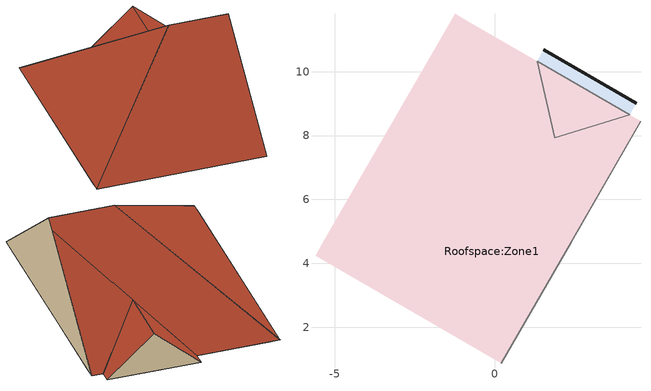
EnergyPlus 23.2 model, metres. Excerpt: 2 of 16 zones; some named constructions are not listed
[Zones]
FrontRoofGable:Zone1
 floor outside (IECC-1998 External floor Medium weight): 3.18,9.66 4.4,8.96 4.23,8.65 3.63,8.99 z5; 2.63,9.98 2.78,9.97 4.43,9.01 4.4,8.96 z5; 1.99,10.03 2.4,10.19 2.78,9.97 z5; 1.33,10.32 1.54,10.69 2.4,10.19 1.9,9.99 z5
 floor to UpstairsOpaqueBay:Zone1 (100mm concrete slab): 1.9,9.99 1.99,10.03 2.63,9.98 3.18,9.66 3.54,9.14 3.55,9.04 z5
 wall outside (Lightweight curtain wall (insulated to 1995 regs)): 4.43,9.01,5 1.54,10.69,5 2.99,9.85,6.5
 wall to Roofspace:Zone1 (IECC-1998 Semi-exposed wall Medium weight): 1.33,10.32,5 4.23,8.65,5 1.88,7.94,6.5
 roof outside (IECC-1998 Pitched roof Medium weight): 1.54,10.69,5 1.33,10.32,5 1.88,7.94,6.5 2.99,9.85,6.5; 4.23,8.65,5 4.43,9.01,5 2.99,9.85,6.5 1.88,7.94,6.5
Roofspace:Zone1
 floor outside (IECC-1998 External floor Medium weight): -1.08,11.23 -0.87,11.59 1.9,9.99 1.4,9.8 z5; -5.39,4.61 -1.24,11.81 -0.87,11.59 -5.03,4.39 z5; -5.6,4.24 -5.39,4.61 0.43,1.25 0.22,0.88 z5; 3.63,8.51 3.55,9.04 4.58,8.45 4.37,8.08 z5
 floor to FirstFloor:SmallFrontBedroom (IECC-1998 Semi-exposed ceiling Medium weight_Reversed): -2.15,9.38 -1.08,11.23 0.9,10.08 -0.17,8.24 z5
 floor to GroundFloor:Hall (IECC-1998 Semi-exposed ceiling Medium weight_Reversed): -2.36,5.86 -1.7,7 -1.09,6.64 -1.75,5.5 z5; -3.07,7.78 -2.15,9.38 -0.17,8.24 -1.09,6.64 z5
 floor to FirstFloor:Toilet (IECC-1998 Semi-exposed ceiling Medium weight_Reversed): -3.73,6.64 -3.07,7.78 -1.7,7 -2.36,5.86 z5
 floor to FirstFloor:Bathroom (IECC-1998 Semi-exposed ceiling Medium weight_Reversed): -5.03,4.39 -3.73,6.64 -1.75,5.5 -3.05,3.25 z5
 floor to FirstFloor:FrontBedroom (IECC-1998 Semi-exposed ceiling Medium weight_Reversed): -0.59,7.5 0.9,10.08 4.37,8.08 2.88,5.49 z5
 floor to FirstFloor:BackBedroom (IECC-1998 Semi-exposed ceiling Medium weight_Reversed): -3.05,3.25 -0.59,7.5 2.88,5.49 0.43,1.25 z5
 floor to UpstairsOpaqueBay:Zone1 (IECC-1998 Semi-exposed ceiling Medium weight_Reversed): 1.4,9.8 1.9,9.99 3.55,9.04 3.63,8.51 z5
 wall adiabatic (Lightweight 2 x 25mm gypsum plasterboard with 100mm cavity): 0.22,0.88,5 4.58,8.45,5 2.4,4.66,8.67
 roof outside (Uninsulated Pitched roof Lightweight): 4.58,8.45,5 4.23,8.65,5 1.88,7.94,6.5 2.57,4.96,8.38; 1.33,10.32,5 -1.24,11.81,5 0.36,5.84,8.67 2.4,4.66,8.67 2.57,4.96,8.38; -1.24,11.81,5 -5.6,4.24,5 0.36,5.84,8.67; -5.6,4.24,5 0.22,0.88,5 2.4,4.66,8.67 0.36,5.84,8.67
[Material:NoMass] Roughness=Rough; Thermal Resistance {m2-K/W}=.18; Thermal Absorptance=0.9; Solar Absorptance=0.7; Visible Absorptance=0.7
3_RVAL_4; 22_RVAL_4
[Construction]
IECC-1998 Semi-exposed ceiling Medium weight: Plywood (Heavyweight)_.01, MW Glass Wool (rolls)_.1319, Cast Concrete (Lightweight)_.1, 3_RVAL_4, Plasterboard_.013
100mm concrete slab_Rev; 100mm concrete slab_Reversed: Cast Concrete (Dense)_.1
IECC-1998 Semi-exposed ceiling Medium weight_Reversed_Rev: Plywood (Heavyweight)_.01, MW Glass Wool (rolls)_.1319, Cast Concrete (Lightweight)_.1, 22_RVAL_4, Plasterboard_.013
[Material] Roughness=Rough; Thermal Absorptance=0.9
Name | Thickness {m} | Conductivity {W/m-K} | Density {kg/m3} | Specific Heat {J/kg-K} | Solar Absorptance | Visible Absorptance
Plywood (Heavyweight)_.01 | .01 | 0.15 | 700 | 1420 | 0.78 | 0.78
MW Glass Wool (rolls)_.1319 | .1319 | 0.04 | 12 | 840 | 0.6 | 0.6
Cast Concrete (Lightweight)_.1 | .1 | 0.38 | 1200 | 1000 | 0.6 | 0.6
Plasterboard_.013 | .013 | 0.25 | 2800 | 896 | 0.5 | 0.5
Cast Concrete (Dense)_.1 | .1 | 1.4 | 2100 | 840 | 0.6 | 0.6
[ZoneHVAC:IdealLoadsAirSystem] Maximum Heating Supply Air Temperature {C}=99; Minimum Cooling Supply Air Temperature {C}=-99; Maximum Heating Supply Air Humidity Ratio {kgWater/kgDryAir}=0.001; Minimum Cooling Supply Air Humidity Ratio {kgWater/kgDryAir}=0.01; Cooling Limit=LimitFlowRateAndCapacity; Maximum Cooling Air Flow Rate {m3/s}=Autosize; Maximum Total Cooling Capacity {W}=Autosize; Dehumidification Control Type=None; Humidification Control Type=None; Outdoor Air Economizer Type=NoEconomizer
Name | Heating Limit | Maximum Heating Air Flow Rate {m3/s} | Maximum Sensible Heating Capacity {W} | Heating Availability Schedule | Cooling Availability Schedule
KitchenAddXon:Zone1 Ideal Loads Air | LimitCapacity | Autosize | Autosize | KitchenAddXon:Zone1 Heating Availability Sch | KitchenAddXon:Zone1 Cooling Availability Sch
FrontRoofGable:Zone1 Ideal Loads Air | LimitCapacity | Autosize | Autosize | FrontRoofGable:Zone1 Heating Availability Sch | FrontRoofGable:Zone1 Cooling Availability Sch
FirstFloor:SmallFrontBedroom Ideal Loads Air | LimitCapacity | Autosize | Autosize | FirstFloor:SmallFrontBedroom Heating Availability Sch | FirstFloor:SmallFrontBedroom Cooling Availability Sch
FirstFloor:Toilet Ideal Loads Air | LimitCapacity | Autosize | Autosize | FirstFloor:Toilet Heating Availability Sch | FirstFloor:Toilet Cooling Availability Sch
FirstFloor:Bathroom Ideal Loads Air | LimitCapacity | Autosize | Autosize | FirstFloor:Bathroom Heating Availability Sch | FirstFloor:Bathroom Cooling Availability Sch
FirstFloor:FrontBedroom Ideal Loads Air | LimitCapacity | Autosize | Autosize | FirstFloor:FrontBedroom Heating Availability Sch | FirstFloor:FrontBedroom Cooling Availability Sch
FirstFloor:BackBedroom Ideal Loads Air | LimitCapacity | Autosize | Autosize | FirstFloor:BackBedroom Heating Availability Sch | FirstFloor:BackBedroom Cooling Availability Sch
GroundFloor:Hall Ideal Loads Air |  | 0 |  | GroundFloor:Hall Heating Availability Sch | GroundFloor:Hall Cooling Availability Sch
GroundFloor:KitchenXDiner Ideal Loads Air | LimitCapacity | Autosize | Autosize | GroundFloor:KitchenXDiner Heating Availability Sch | GroundFloor:KitchenXDiner Cooling Availability Sch
GroundFloor:LivingRoom Ideal Loads Air | LimitCapacity | Autosize | Autosize | GroundFloor:LivingRoom Heating Availability Sch | GroundFloor:LivingRoom Cooling Availability Sch
DownstairsOpaqueBay:WindowBlock Ideal Loads Air | LimitCapacity | Autosize | Autosize | DownstairsOpaqueBay:WindowBlock Heating Availability Sch | DownstairsOpaqueBay:WindowBlock Cooling Availability Sch
WashingRoom:Zone1 Ideal Loads Air | LimitCapacity | Autosize | Autosize | WashingRoom:Zone1 Heating Availability Sch | WashingRoom:Zone1 Cooling Availability Sch
UpstairsOpaqueBay:Zone1 Ideal Loads Air | LimitCapacity | Autosize | Autosize | UpstairsOpaqueBay:Zone1 Heating Availability Sch | UpstairsOpaqueBay:Zone1 Cooling Availability Sch
[Schedule:Compact]
KitchenAddXon:Zone1 Heating Availability Sch; FrontRoofGable:Zone1 Heating Availability Sch: Through: 31 Dec, For: Weekdays SummerDesignDay, Until: 05:00, 1, Until: 10:00, 1, Until: 15:00, 1, Until: 24:00, 1, For: WinterDesignDay, Until: 24:00, 1, For: Weekends, Until: 07:00, 1, Until: 21:00, 1, Until: 24:00, 1, For: Holidays, Until: 07:00, 1, Until: 21:00, 1, Until: 24:00, 1, For: AllOtherDays, Until: 24:00, 0
KitchenAddXon:Zone1 Cooling Availability Sch; FrontRoofGable:Zone1 Cooling Availability Sch: Through: 31 Dec, For: Weekdays SummerDesignDay, Until: 05:00, 0, Until: 10:00, 1, Until: 15:00, 0, Until: 24:00, 1, For: Weekends, Until: 07:00, 0, Until: 21:00, 1, Until: 24:00, 0, For: Holidays, Until: 07:00, 0, Until: 21:00, 1, Until: 24:00, 0, For: WinterDesignDay AllOtherDays, Until: 24:00, 0
FirstFloor:SmallFrontBedroom Heating Availability Sch: Through: 31 Dec, For: Weekdays SummerDesignDay WinterDesignDay, Until: 05:00, 1, Until: 09:00, 1, Until: 17:00, 1, Until: 24:00, 1, For: Weekends, Until: 05:00, 1, Until: 24:00, 1, For: Holidays, Until: 05:00, 1, Until: 09:00, 1, Until: 17:00, 1, Until: 24:00, 1, For: AllOtherDays, Until: 24:00, 0
FirstFloor:SmallFrontBedroom Cooling Availability Sch: Through: 31 Dec, For: Weekdays SummerDesignDay, Until: 05:00, 0, Until: 09:00, 1, Until: 17:00, 0, Until: 24:00, 1, For: Weekends, Until: 05:00, 0, Until: 24:00, 1, For: Holidays, Until: 05:00, 0, Until: 09:00, 1, Until: 17:00, 0, Until: 24:00, 1, For: WinterDesignDay AllOtherDays, Until: 24:00, 0
FirstFloor:Toilet Heating Setpoint Schedule: Through: 31 Dec, For: Weekdays SummerDesignDay, Until: 04:00, 12, Until: 10:00, 18, Until: 16:00, 12, Until: 22:00, 18, Until: 24:00, 12, For: WinterDesignDay, Until: 24:00, 18, For: Weekends, Until: 04:00, 12, Until: 10:00, 18, Until: 16:00, 12, Until: 22:00, 18, Until: 24:00, 12, For: Holidays, Until: 04:00, 12, Until: 10:00, 18, Until: 16:00, 12, Until: 22:00, 18, Until: 24:00, 12, For: AllOtherDays, Until: 24:00, -50
FirstFloor:Toilet Heating Availability Sch: Through: 31 Dec, For: Weekdays SummerDesignDay, Until: 04:00, 1, Until: 10:00, 1, Until: 16:00, 1, Until: 22:00, 1, Until: 24:00, 1, For: WinterDesignDay, Until: 24:00, 1, For: Weekends, Until: 04:00, 1, Until: 10:00, 1, Until: 16:00, 1, Until: 22:00, 1, Until: 24:00, 1, For: Holidays, Until: 04:00, 1, Until: 10:00, 1, Until: 16:00, 1, Until: 22:00, 1, Until: 24:00, 1, For: AllOtherDays, Until: 24:00, 0
FirstFloor:Toilet Cooling SP Sch: Through: 31 Dec, For: Weekdays SummerDesignDay, Until: 04:00, 100, Until: 10:00, 25, Until: 16:00, 100, Until: 22:00, 25, Until: 24:00, 100, For: Weekends, Until: 04:00, 100, Until: 10:00, 25, Until: 16:00, 100, Until: 22:00, 25, Until: 24:00, 100, For: Holidays, Until: 04:00, 100, Until: 10:00, 25, Until: 16:00, 100, Until: 22:00, 25, Until: 24:00, 100, For: WinterDesignDay AllOtherDays, Until: 24:00, 100
FirstFloor:Toilet Cooling Availability Sch: Through: 31 Dec, For: Weekdays SummerDesignDay, Until: 04:00, 0, Until: 10:00, 1, Until: 16:00, 0, Until: 22:00, 1, Until: 24:00, 0, For: Weekends, Until: 04:00, 0, Until: 10:00, 1, Until: 16:00, 0, Until: 22:00, 1, Until: 24:00, 0, For: Holidays, Until: 04:00, 0, Until: 10:00, 1, Until: 16:00, 0, Until: 22:00, 1, Until: 24:00, 0, For: WinterDesignDay AllOtherDays, Until: 24:00, 0
FirstFloor:Bathroom Heating Setpoint Schedule; GroundFloor:KitchenXDiner Heating Setpoint Schedule: Through: 31 Dec, For: Weekdays SummerDesignDay, Until: 05:00, 12, Until: 10:00, 18, Until: 17:00, 12, Until: 23:00, 18, Until: 24:00, 12, For: WinterDesignDay, Until: 24:00, 18, For: Weekends, Until: 05:00, 12, Until: 10:00, 18, Until: 17:00, 12, Until: 23:00, 18, Until: 24:00, 12, For: Holidays, Until: 05:00, 12, Until: 10:00, 18, Until: 17:00, 12, Until: 23:00, 18, Until: 24:00, 12, For: AllOtherDays, Until: 24:00, -50
FirstFloor:Bathroom Heating Availability Sch; GroundFloor:KitchenXDiner Heating Availability Sch: Through: 31 Dec, For: Weekdays SummerDesignDay, Until: 05:00, 1, Until: 10:00, 1, Until: 17:00, 1, Until: 23:00, 1, Until: 24:00, 1, For: WinterDesignDay, Until: 24:00, 1, For: Weekends, Until: 05:00, 1, Until: 10:00, 1, Until: 17:00, 1, Until: 23:00, 1, Until: 24:00, 1, For: Holidays, Until: 05:00, 1, Until: 10:00, 1, Until: 17:00, 1, Until: 23:00, 1, Until: 24:00, 1, For: AllOtherDays, Until: 24:00, 0
FirstFloor:Bathroom Cooling SP Sch: Through: 31 Dec, For: Weekdays SummerDesignDay, Until: 05:00, 100, Until: 10:00, 25, Until: 17:00, 100, Until: 23:00, 25, Until: 24:00, 100, For: Weekends, Until: 05:00, 100, Until: 10:00, 25, Until: 17:00, 100, Until: 23:00, 25, Until: 24:00, 100, For: Holidays, Until: 05:00, 100, Until: 10:00, 25, Until: 17:00, 100, Until: 23:00, 25, Until: 24:00, 100, For: WinterDesignDay AllOtherDays, Until: 24:00, 100
FirstFloor:Bathroom Cooling Availability Sch: Through: 31 Dec, For: Weekdays SummerDesignDay, Until: 05:00, 0, Until: 10:00, 1, Until: 17:00, 0, Until: 23:00, 1, Until: 24:00, 0, For: Weekends, Until: 05:00, 0, Until: 10:00, 1, Until: 17:00, 0, Until: 23:00, 1, Until: 24:00, 0, For: Holidays, Until: 05:00, 0, Until: 10:00, 1, Until: 17:00, 0, Until: 23:00, 1, Until: 24:00, 0, For: WinterDesignDay AllOtherDays, Until: 24:00, 0
FirstFloor:FrontBedroom Heating Setpoint Schedule; FirstFloor:BackBedroom Heating Setpoint Schedule; UpstairsOpaqueBay:Zone1 Heating Setpoint Schedule: Through: 31 Dec, For: Weekdays SummerDesignDay, Until: 09:00, 18, Until: 20:00, 12, Until: 24:00, 18, For: WinterDesignDay, Until: 24:00, 18, For: Weekends, Until: 09:00, 18, Until: 20:00, 12, Until: 24:00, 18, For: Holidays, Until: 09:00, 18, Until: 20:00, 12, Until: 24:00, 18, For: AllOtherDays, Until: 24:00, -50
FirstFloor:FrontBedroom Heating Availability Sch; FirstFloor:BackBedroom Heating Availability Sch; UpstairsOpaqueBay:Zone1 Heating Availability Sch: Through: 31 Dec, For: Weekdays SummerDesignDay, Until: 09:00, 1, Until: 20:00, 1, Until: 24:00, 1, For: WinterDesignDay, Until: 24:00, 1, For: Weekends, Until: 09:00, 1, Until: 20:00, 1, Until: 24:00, 1, For: Holidays, Until: 09:00, 1, Until: 20:00, 1, Until: 24:00, 1, For: AllOtherDays, Until: 24:00, 0
FirstFloor:FrontBedroom Cooling SP Sch; FirstFloor:BackBedroom Cooling SP Sch; UpstairsOpaqueBay:Zone1 Cooling SP Sch: Through: 31 Dec, For: Weekdays SummerDesignDay, Until: 09:00, 25, Until: 20:00, 100, Until: 24:00, 25, For: Weekends, Until: 09:00, 25, Until: 20:00, 100, Until: 24:00, 25, For: Holidays, Until: 09:00, 25, Until: 20:00, 100, Until: 24:00, 25, For: WinterDesignDay AllOtherDays, Until: 24:00, 100
FirstFloor:FrontBedroom Cooling Availability Sch; FirstFloor:BackBedroom Cooling Availability Sch; UpstairsOpaqueBay:Zone1 Cooling Availability Sch: Through: 31 Dec, For: Weekdays SummerDesignDay, Until: 09:00, 1, Until: 20:00, 0, Until: 24:00, 1, For: Weekends, Until: 09:00, 1, Until: 20:00, 0, Until: 24:00, 1, For: Holidays, Until: 09:00, 1, Until: 20:00, 0, Until: 24:00, 1, For: WinterDesignDay AllOtherDays, Until: 24:00, 0
GroundFloor:Hall Heating Setpoint Schedule: Through: 12/31, For: AllDays, Until: 24:00, -50
GroundFloor:Hall Heating Availability Sch: Through: 12/31, For: AllDays, Until: 24:00, 0
GroundFloor:Hall Cooling SP Sch: Through: 31 Dec, For: Weekdays SummerDesignDay, Until: 06:00, 100, Until: 23:00, 25, Until: 24:00, 100, For: Weekends, Until: 08:00, 100, Until: 24:00, 25, For: Holidays, Until: 24:00, 100, For: WinterDesignDay AllOtherDays, Until: 24:00, 100
GroundFloor:Hall Cooling Availability Sch: Through: 31 Dec, For: Weekdays SummerDesignDay, Until: 06:00, 0, Until: 23:00, 1, Until: 24:00, 0, For: Weekends, Until: 08:00, 0, Until: 24:00, 1, For: Holidays, Until: 24:00, 0, For: WinterDesignDay AllOtherDays, Until: 24:00, 0
GroundFloor:KitchenXDiner Cooling SP Sch: Through: 31 Dec, For: Weekdays SummerDesignDay, Until: 05:00, 100, Until: 10:00, 25, Until: 17:00, 100, Until: 24:00, 25, For: Weekends, Until: 05:00, 100, Until: 10:00, 25, Until: 17:00, 100, Until: 24:00, 25, For: Holidays, Until: 05:00, 100, Until: 10:00, 25, Until: 17:00, 100, Until: 24:00, 25, For: WinterDesignDay AllOtherDays, Until: 24:00, 100
GroundFloor:KitchenXDiner Cooling Availability Sch: Through: 31 Dec, For: Weekdays SummerDesignDay, Until: 05:00, 0, Until: 10:00, 1, Until: 17:00, 0, Until: 24:00, 1, For: Weekends, Until: 05:00, 0, Until: 10:00, 1, Until: 17:00, 0, Until: 24:00, 1, For: Holidays, Until: 05:00, 0, Until: 10:00, 1, Until: 17:00, 0, Until: 24:00, 1, For: WinterDesignDay AllOtherDays, Until: 24:00, 0
GroundFloor:LivingRoom Heating Setpoint Schedule; DownstairsOpaqueBay:WindowBlock Heating Setpoint Schedule: Through: 31 Dec, For: Weekdays SummerDesignDay, Until: 14:00, 12, Until: 23:00, 21, Until: 24:00, 12, For: WinterDesignDay, Until: 24:00, 21, For: Weekends, Until: 14:00, 12, Until: 23:00, 21, Until: 24:00, 12, For: Holidays, Until: 14:00, 12, Until: 23:00, 21, Until: 24:00, 12, For: AllOtherDays, Until: 24:00, -50
GroundFloor:LivingRoom Heating Availability Sch; DownstairsOpaqueBay:WindowBlock Heating Availability Sch: Through: 31 Dec, For: Weekdays SummerDesignDay, Until: 14:00, 1, Until: 23:00, 1, Until: 24:00, 1, For: WinterDesignDay, Until: 24:00, 1, For: Weekends, Until: 14:00, 1, Until: 23:00, 1, Until: 24:00, 1, For: Holidays, Until: 14:00, 1, Until: 23:00, 1, Until: 24:00, 1, For: AllOtherDays, Until: 24:00, 0
GroundFloor:LivingRoom Cooling SP Sch; DownstairsOpaqueBay:WindowBlock Cooling SP Sch: Through: 31 Dec, For: Weekdays SummerDesignDay, Until: 14:00, 100, Until: 23:00, 25, Until: 24:00, 100, For: Weekends, Until: 14:00, 100, Until: 23:00, 25, Until: 24:00, 100, For: Holidays, Until: 14:00, 100, Until: 23:00, 25, Until: 24:00, 100, For: WinterDesignDay AllOtherDays, Until: 24:00, 100
GroundFloor:LivingRoom Cooling Availability Sch; DownstairsOpaqueBay:WindowBlock Cooling Availability Sch: Through: 31 Dec, For: Weekdays SummerDesignDay, Until: 14:00, 0, Until: 23:00, 1, Until: 24:00, 0, For: Weekends, Until: 14:00, 0, Until: 23:00, 1, Until: 24:00, 0, For: Holidays, Until: 14:00, 0, Until: 23:00, 1, Until: 24:00, 0, For: WinterDesignDay AllOtherDays, Until: 24:00, 0
WashingRoom:Zone1 Heating Setpoint Schedule: Through: 31 Dec, For: Weekdays SummerDesignDay WinterDesignDay, Until: 08:00, -50, Until: 18:00, 10, Until: 24:00, -50, For: Weekends, Until: 24:00, -50, For: AllOtherDays, Until: 24:00, -50
WashingRoom:Zone1 Heating Availability Sch: Through: 31 Dec, For: Weekdays SummerDesignDay WinterDesignDay, Until: 08:00, 0, Until: 18:00, 1, Until: 24:00, 0, For: Weekends, Until: 24:00, 0, For: AllOtherDays, Until: 24:00, 0
[Schedule:Day:Hourly]
Summer Control Type Day Sch; Winter Control Type Day Sch: 4, 4, 4, 4, 4, 4, 4, 4, 4, 4, 4, 4, 4, 4, 4, 4, 4, 4, 4, 4, 4, 4, 4, 4
[Schedule:Week:Daily]
WashingRoom:Zone1 Cooling SP Sch_Jan; WashingRoom:Zone1 Cooling SP Sch_Feb; WashingRoom:Zone1 Cooling SP Sch_Mar; WashingRoom:Zone1 Cooling SP Sch_Apr; WashingRoom:Zone1 Cooling SP Sch_May; WashingRoom:Zone1 Cooling SP Sch_Jun; WashingRoom:Zone1 Cooling SP Sch_Jul; WashingRoom:Zone1 Cooling SP Sch_Aug; WashingRoom:Zone1 Cooling SP Sch_Sep; WashingRoom:Zone1 Cooling SP Sch_Oct; WashingRoom:Zone1 Cooling SP Sch_Nov; WashingRoom:Zone1 Cooling SP Sch_Dec: 11_100_30_30, 1_100_30_30, 1_100_30_30, 1_100_30_30, 1_100_30_30, 1_100_30_30, 1_100_30_30, 11_100_30_30, 1_100_30_30, 12_100_30_30, 1_100_30_30, 1_100_30_30
WashingRoom:Zone1 Cooling Availability Sch_Jan; WashingRoom:Zone1 Cooling Availability Sch_Feb; WashingRoom:Zone1 Cooling Availability Sch_Mar; WashingRoom:Zone1 Cooling Availability Sch_Apr; WashingRoom:Zone1 Cooling Availability Sch_May; WashingRoom:Zone1 Cooling Availability Sch_Jun; WashingRoom:Zone1 Cooling Availability Sch_Jul; WashingRoom:Zone1 Cooling Availability Sch_Aug; WashingRoom:Zone1 Cooling Availability Sch_Sep; WashingRoom:Zone1 Cooling Availability Sch_Oct; WashingRoom:Zone1 Cooling Availability Sch_Nov; WashingRoom:Zone1 Cooling Availability Sch_Dec: 11_0_1_1, 1_0_1_1, 1_0_1_1, 1_0_1_1, 1_0_1_1, 1_0_1_1, 1_0_1_1, 11_0_1_1, 1_0_1_1, 12_0_1_1, 1_0_1_1, 1_0_1_1
[Schedule:Day:Interval]
11_100_30_30: No, 24:00, 100
12_100_30_30: No, 24:00, 30
11_0_1_1: No, 24:00, 0
12_0_1_1: No, 24:00, 1
[Schedule:Day:List]
1_100_30_30: No, 60, 100, 100, 100, 100, 100, 100, 100, 100, 30, 30, 30, 30, 30, 30, 30, 30, 30, 30, 100, 100, 100, 100, 100, 100
1_0_1_1: No, 60, 0, 0, 0, 0, 0, 0, 0, 0, 1, 1, 1, 1, 1, 1, 1, 1, 1, 1, 0, 0, 0, 0, 0, 0
[Schedule:Year]
WashingRoom:Zone1 Cooling SP Sch: WashingRoom:Zone1 Cooling SP Sch_Jan, 1, 1, 1, 31, WashingRoom:Zone1 Cooling SP Sch_Feb, 2, 1, 2, 28, WashingRoom:Zone1 Cooling SP Sch_Mar, 3, 1, 3, 31, WashingRoom:Zone1 Cooling SP Sch_Apr, 4, 1, 4, 30, WashingRoom:Zone1 Cooling SP Sch_May, 5, 1, 5, 31, WashingRoom:Zone1 Cooling SP Sch_Jun, 6, 1, 6, 30, WashingRoom:Zone1 Cooling SP Sch_Jul, 7, 1, 7, 31, WashingRoom:Zone1 Cooling SP Sch_Aug, 8, 1, 8, 31, WashingRoom:Zone1 Cooling SP Sch_Sep, 9, 1, 9, 30, WashingRoom:Zone1 Cooling SP Sch_Oct, 10, 1, 10, 31, WashingRoom:Zone1 Cooling SP Sch_Nov, 11, 1, 11, 30, WashingRoom:Zone1 Cooling SP Sch_Dec, 12, 1, 12, 31
WashingRoom:Zone1 Cooling Availability Sch: WashingRoom:Zone1 Cooling Availability Sch_Jan, 1, 1, 1, 31, WashingRoom:Zone1 Cooling Availability Sch_Feb, 2, 1, 2, 28, WashingRoom:Zone1 Cooling Availability Sch_Mar, 3, 1, 3, 31, WashingRoom:Zone1 Cooling Availability Sch_Apr, 4, 1, 4, 30, WashingRoom:Zone1 Cooling Availability Sch_May, 5, 1, 5, 31, WashingRoom:Zone1 Cooling Availability Sch_Jun, 6, 1, 6, 30, WashingRoom:Zone1 Cooling Availability Sch_Jul, 7, 1, 7, 31, WashingRoom:Zone1 Cooling Availability Sch_Aug, 8, 1, 8, 31, WashingRoom:Zone1 Cooling Availability Sch_Sep, 9, 1, 9, 30, WashingRoom:Zone1 Cooling Availability Sch_Oct, 10, 1, 10, 31, WashingRoom:Zone1 Cooling Availability Sch_Nov, 11, 1, 11, 30, WashingRoom:Zone1 Cooling Availability Sch_Dec, 12, 1, 12, 31
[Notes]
Geometry convention template : Simple
Zone geometry and surface areas : 1-Inner
Zone volume calculation method : 1-Inner
Zone floor area calculation method : 1-Inner
Window to wall ratio method : 1-Inner
Hourly weather file: C:\ProgramData\DesignBuilder\Weather Data\USA_CA_SAN FRANCISCO INTL AP_TMY3.epw
